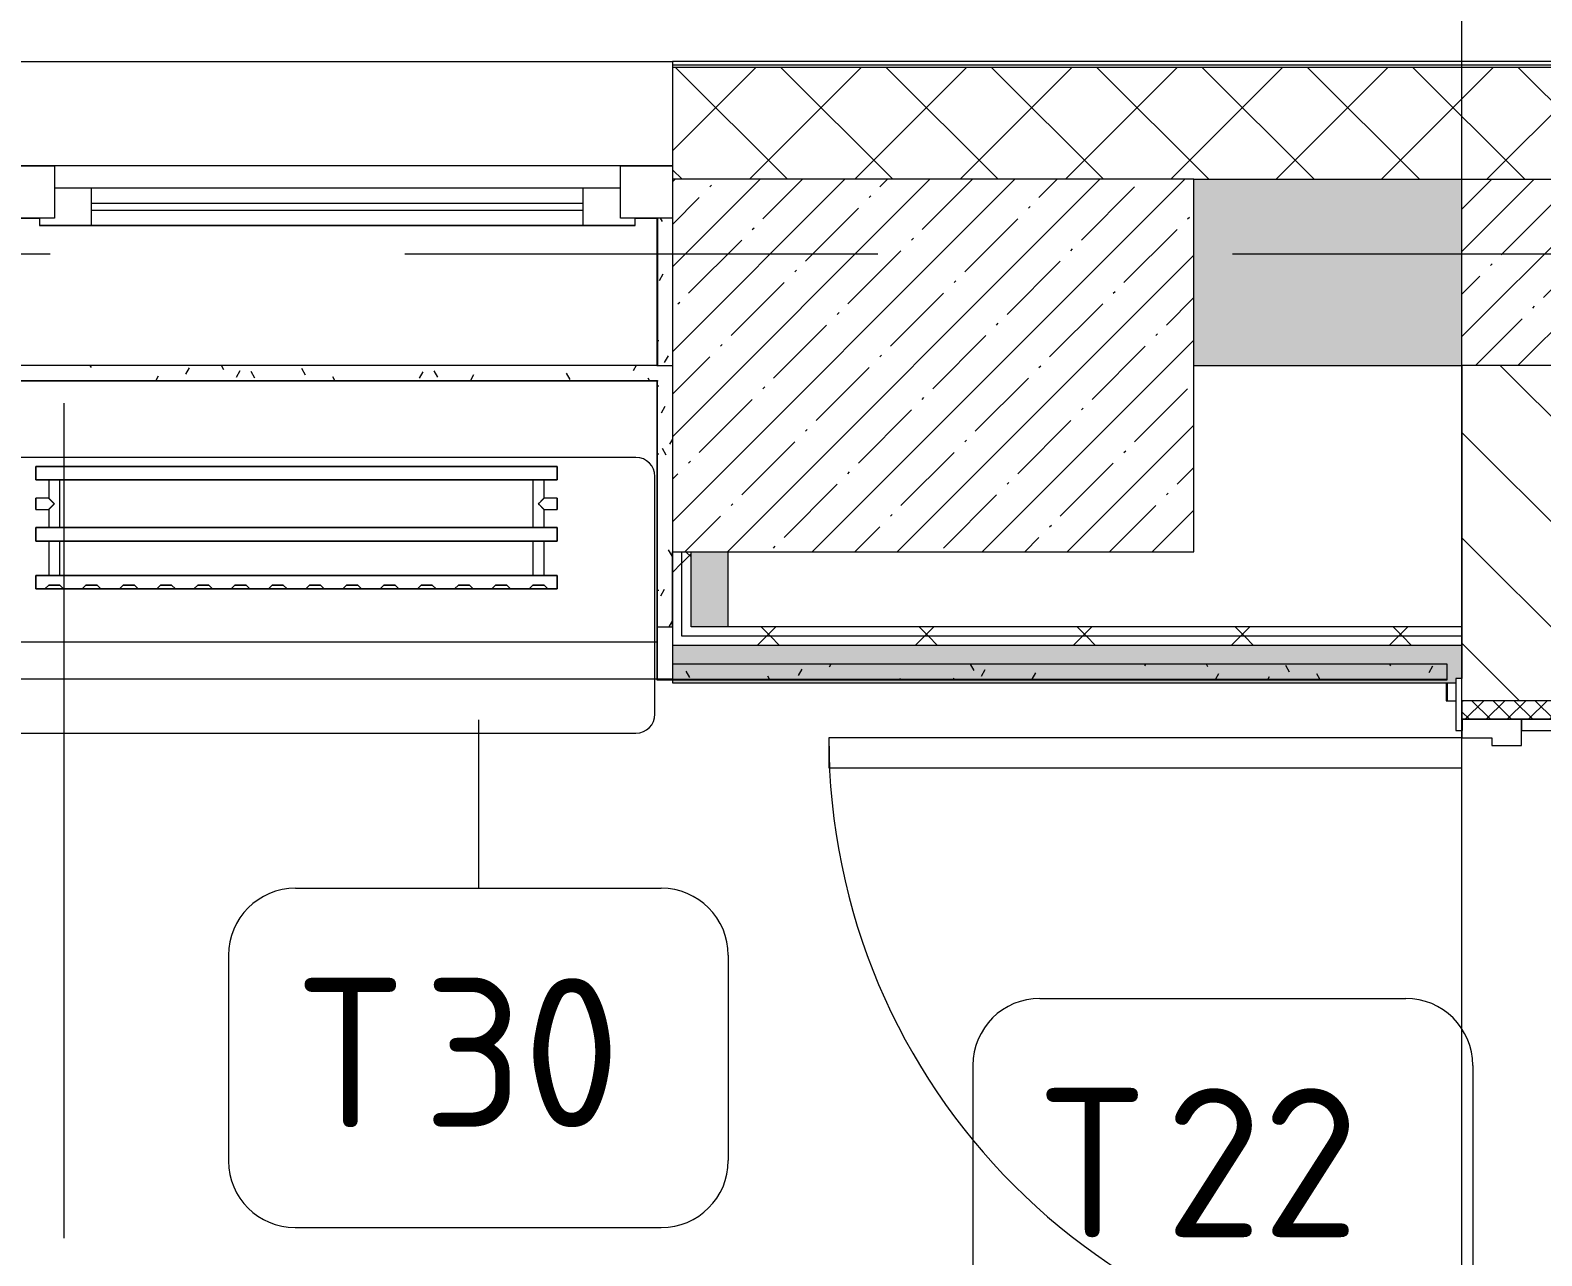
# Model space of a CAD drawing. Header units: millimetres. Extents: x 81566 to 292854, y -8553 to 29000.
# Drawn here: x 119288 to 121317, y 19955 to 21600 of the extents above; entities that cross this region are included whole.
import ezdxf

# ---------------------------------------------------------------- set-up
doc = ezdxf.new("R2010")
doc.units = ezdxf.units.MM
doc.linetypes.add('Осевая', pattern=[3175, 635, -476.25, 1587.5, -476.25])
for name, color, linetype, lineweight in [('A-DETL', 7, 'Continuous', 9), ('A-DOOR', 7, 'Continuous', 9), ('A-DOOR-FRAM-2', 7, 'Continuous', 9), ('A-GLAZ', 7, 'Continuous', 9), ('A-GLAZ-1', 7, 'Continuous', 13), ('A-WALL', 7, 'Continuous', 9), ('I-FURN-IDEN', 7, 'Continuous', 9), ('I-WALL', 7, 'Continuous', 9), ('S-COLS', 7, 'Continuous', 9), ('Оси', 7, 'Continuous', 9), ('Оси-2', 7, 'Осевая', 9)]:
    doc.layers.add(name, color=color, linetype=linetype, lineweight=lineweight)
for name, color, linetype, lineweight, true_color in [('A-DOOR-1', 7, 'Continuous', 9, 0xc0c0c0), ('A-DOOR-FRAM-1', 7, 'Continuous', 9, 0xc0c0c0), ('A-WALL-1', 9, 'Continuous', 9, 0x808080), ('A-WALL-FNSH-1', 9, 'Continuous', 9, 0x808080), ('I-FURN-1', 9, 'Continuous', 9, 0x808080), ('M-EQPM-1', 7, 'Continuous', 9, 0xb2b2b2)]:
    doc.layers.add(name, color=color, linetype=linetype, lineweight=lineweight, true_color=true_color)
doc.styles.add('GOST Common', font='GOST_Common.ttf', dxfattribs={"height": 200})
pattern_1 = [(45, (0, 0), (-57.024626, 57.024626), []), (45, (57.025, 0), (-57.024626, 57.024626), [100.806, -20.161, 3.353, -16.808])]
pattern_2 = [(0, (0, 0), (121.92, 30.48), [10.058, -81.382, 10.058, -81.382, -487.68]), (0, (0, 0), (121.92, 30.48), [-182.88, 10.058, -172.822, 10.058, -81.382, -213.36]), (0, (0, 0), (121.92, 30.48), [-457.2, 10.058, -50.902, 10.058, -142.342]), (120, (45.72, 15.24), (-87.356454, 90.345817), [10.058, -81.382, 10.058, -81.382, -487.68]), (120, (45.72, 15.24), (-87.356454, 90.345817), [-182.88, 10.058, -172.822, 10.058, -81.382, -213.36]), (120, (45.72, 15.24), (-87.356454, 90.345817), [-457.2, 10.058, -50.902, 10.058, -142.342]), (240, (60.96, 76.2), (-34.563546, -120.825817), [10.058, -81.382, 10.058, -81.382, -487.68]), (240, (60.96, 76.2), (-34.563546, -120.825817), [-182.88, 10.058, -172.822, 10.058, -81.382, -213.36]), (240, (60.96, 76.2), (-34.563546, -120.825817), [-457.2, 10.058, -50.902, 10.058, -142.342])]
pattern_3 = [(45, (0, 0), (-106.06602, 106.06602), []), (135, (0, 0), (-106.06602, -106.06602), [])]

# ---------------------------------------------------------------- blocks, each defined once
blk = doc.blocks.new('120_Окно_СКБ_1Ст - 120_Окно_СКБ_1Ст 900х2500_h_ с форточкой-V9-План расстановки мебели и оборудования 2 этажа в осях 23-33')
at = {"layer": 'A-GLAZ'}
for p, q in [((450, -57), (-450, -57)), ((-330, -107), (330, -107)), ((330, -117), (-330, -117)), ((-430, -127), (-400, -127)), ((400, -127), (430, -127))]:
    blk.add_line(p, q, dxfattribs=at)
at = {"layer": 'A-GLAZ-1'}
for p, q in [((-450, -127), (-450, -57)), ((-450, -57), (-380, -57)), ((-380, -57), (-380, -127)), ((380, -127), (380, -57)), ((380, -57), (450, -57)), ((450, -57), (450, -127)), ((380, -87), (-380, -87)), ((-380, -87), (-380, -127)), ((-330, -137), (-330, -87)), ((330, -137), (330, -87)), ((380, -127), (380, -87)), ((-380, -127), (-450, -127)), ((-380, -127), (-400, -127)), ((-400, -127), (-400, -137)), ((-400, -137), (400, -137)), ((400, -137), (-400, -137)), ((450, -127), (380, -127)), ((400, -127), (380, -127)), ((400, -137), (400, -127))]:
    blk.add_line(p, q, dxfattribs=at)
blk = doc.blocks.new('110_Дверь_СКБ_1Ст_Внутренняя1 - Д-8 950x2100h_охрана-31784688-План расстановки мебели и оборудования 2 этажа в осях 23-33')
at = {"layer": 'A-DOOR'}
h = blk.add_hatch(dxfattribs=at)
h.set_pattern_fill('FP_6', color=256, style=0, pattern_type=2)
h.set_pattern_definition([(135, (1826.41, 164.685), (-14.14214, -14.14214), []), (225, (1826.41, 164.685), (14.14214, -14.14214), [])])
h.paths.add_polyline_path([(487.5, 100), (462.5, 100), (462.5, -100), (487.5, -100)])
at = {"layer": 'A-DOOR-FRAM-2'}
h = blk.add_hatch(dxfattribs=at)
h.set_pattern_fill('FP_7', color=256, style=0, pattern_type=2)
h.set_pattern_definition([(45, (-296.384, 164.685), (-14.1421, 14.1421), []), (135, (-296.384, 164.685), (-14.1421, -14.1421), [])])
h.paths.add_polyline_path([(-437.5, 100), (-462.5, 100), (-462.5, -100), (-437.5, -100)])
at = {"layer": 'A-DOOR-1'}
for p, q in [((437.5, 950), (397.5, 950)), ((397.5, 950), (397.5, 100)), ((437.5, 100), (437.5, 950)), ((397.5, 100), (437.5, 100))]:
    blk.add_line(p, q, dxfattribs=at)
blk.add_arc((437.5, 100), 850, 90, 180, dxfattribs=at)
at = {"layer": 'A-DOOR-FRAM-1'}
for p, q in [((-422.5, 108), (-492.5, 108)), ((-492.5, 108), (-492.5, 100)), ((-422.5, 100), (-422.5, 108)), ((517.5, 108), (447.5, 108)), ((447.5, 108), (447.5, 100)), ((517.5, 100), (517.5, 108)), ((-492.5, 100), (-422.5, 100)), ((-437.5, 100), (-462.5, 100)), ((-462.5, 100), (-462.5, -100)), ((-412.5, 100), (-437.5, 100)), ((-437.5, 100), (-437.5, 20)), ((-437.5, -100), (-437.5, 100)), ((-422.5, 100), (-437.5, 100)), ((-437.5, 100), (-437.5, 99)), ((-437.5, 99), (-422.5, 99)), ((-422.5, 99), (-422.5, 100)), ((-412.5, 60), (-412.5, 100)), ((437.5, 100), (437.5, 60)), ((462.5, 100), (437.5, 100)), ((462.5, 100), (447.5, 100)), ((447.5, 100), (447.5, 99)), ((447.5, 100), (517.5, 100)), ((447.5, 99), (462.5, 99)), ((462.5, 20), (462.5, 100)), ((487.5, 100), (462.5, 100)), ((462.5, 100), (462.5, -100)), ((462.5, 99), (462.5, 100)), ((487.5, -100), (487.5, 100)), ((-402.5, 60), (-412.5, 60)), ((-402.5, 20), (-402.5, 60)), ((437.5, 60), (427.5, 60)), ((427.5, 60), (427.5, 20)), ((-437.5, 20), (-402.5, 20)), ((-422.5, 20), (-437.5, 20)), ((-437.5, 20), (-437.5, -100)), ((-422.5, -100), (-422.5, 20)), ((427.5, 20), (462.5, 20)), ((462.5, 20), (447.5, 20)), ((447.5, 20), (447.5, -100)), ((462.5, -100), (462.5, 20)), ((-422.5, -100), (-492.5, -100)), ((-492.5, -100), (-492.5, -108)), ((-462.5, -100), (-437.5, -100)), ((-437.5, -100), (-422.5, -100)), ((-422.5, -108), (-422.5, -100)), ((447.5, -100), (462.5, -100)), ((517.5, -100), (447.5, -100)), ((447.5, -100), (447.5, -108)), ((462.5, -100), (487.5, -100)), ((517.5, -108), (517.5, -100)), ((-492.5, -108), (-422.5, -108)), ((447.5, -108), (517.5, -108))]:
    blk.add_line(p, q, dxfattribs=at)
blk = doc.blocks.new('BSC_Колонна _Прямоугольная - 700х500-23282984-План расстановки мебели и оборудования 2 этажа в осях 23-33')
at = {"layer": 'S-COLS'}
h = blk.add_hatch(dxfattribs=at)
h.set_pattern_fill('FP_30', color=256, style=0, pattern_type=2)
h.set_pattern_definition([(45, (-120500, -21150), (-57.024626, 57.024626), []), (45, (-120442.975, -21150), (-57.024626, 57.024626), [100.806, -20.161, 3.353, -16.808])])
h.paths.add_polyline_path([(-350, -250), (350, -250), (350, 250), (-350, 250)])
for p, q in [((350, 250), (-350, 250)), ((-350, 250), (-350, -250)), ((350, -250), (350, 250)), ((-350, -250), (350, -250))]:
    blk.add_line(p, q, dxfattribs=at)
blk = doc.blocks.new('radiator_prado_classic_z_tip_30_po exemplyaru - Classic Z Тип 30-300-V154-План расстановки мебели и оборудования 2 этажа в осях 23-33')
at = {"layer": 'M-EQPM-1'}
for p, q in [((0, 228), (0, 210)), ((700, 228), (0, 228)), ((0, 210), (0, 228)), ((0, 228), (12.5, 228)), ((12.5, 228), (37.5, 228)), ((37.5, 228), (12.5, 228)), ((12.5, 228), (37.5, 228)), ((12.5, 228), (17.5, 223)), ((12.5, 228), (17.5, 223)), ((32.5, 223), (37.5, 228)), ((37.5, 228), (32.5, 223)), ((37.5, 228), (62.5, 228)), ((62.5, 228), (87.5, 228)), ((87.5, 228), (62.5, 228)), ((62.5, 228), (87.5, 228)), ((62.5, 228), (67.5, 223)), ((62.5, 228), (67.5, 223)), ((82.5, 223), (87.5, 228)), ((87.5, 228), (82.5, 223)), ((87.5, 228), (112.5, 228)), ((112.5, 228), (137.5, 228)), ((137.5, 228), (112.5, 228)), ((112.5, 228), (137.5, 228)), ((112.5, 228), (117.5, 223)), ((112.5, 228), (117.5, 223)), ((132.5, 223), (137.5, 228)), ((137.5, 228), (132.5, 223)), ((137.5, 228), (162.5, 228)), ((162.5, 228), (187, 228)), ((187.5, 228), (162.5, 228)), ((162.5, 228), (187.5, 228)), ((162.5, 228), (167.5, 223)), ((162.5, 228), (167.5, 223)), ((182.5, 223), (187.5, 228)), ((187.5, 228), (182.5, 223)), ((187.5, 228), (212.5, 228)), ((212.5, 228), (237.5, 228)), ((237.5, 228), (212.5, 228)), ((212.5, 228), (237.5, 228)), ((212.5, 228), (217.5, 223)), ((212.5, 228), (217.5, 223)), ((232.5, 223), (237.5, 228)), ((237.5, 228), (232.5, 223)), ((237.5, 228), (262.5, 228)), ((262.5, 228), (287.5, 228)), ((287.5, 228), (262.5, 228)), ((262.5, 228), (287.5, 228)), ((262.5, 228), (267.5, 223)), ((262.5, 228), (267.5, 223)), ((282.5, 223), (287.5, 228)), ((287.5, 228), (282.5, 223)), ((287.5, 228), (312.5, 228)), ((312.5, 228), (337.5, 228)), ((337.5, 228), (312.5, 228)), ((312.5, 228), (337.5, 228)), ((312.5, 228), (317.5, 223)), ((312.5, 228), (317.5, 223)), ((332.5, 223), (337.5, 228)), ((337.5, 228), (332.5, 223)), ((337.5, 228), (362.5, 228)), ((362.5, 228), (387.5, 228)), ((387.5, 228), (362.5, 228)), ((362.5, 228), (387.5, 228)), ((362.5, 228), (367.5, 223)), ((362.5, 228), (367.5, 223)), ((382.5, 223), (387.5, 228)), ((387.5, 228), (382.5, 223)), ((387.5, 228), (412.5, 228)), ((412.5, 228), (437.5, 228)), ((437.5, 228), (412.5, 228)), ((412.5, 228), (437.5, 228)), ((412.5, 228), (417.5, 223)), ((412.5, 228), (417.5, 223)), ((432.5, 223), (437.5, 228)), ((437.5, 228), (432.5, 223)), ((437.5, 228), (462.5, 228)), ((462.5, 228), (487.5, 228)), ((487.5, 228), (462.5, 228)), ((462.5, 228), (487.5, 228)), ((462.5, 228), (467.5, 223)), ((462.5, 228), (467.5, 223)), ((482.5, 223), (487.5, 228)), ((487.5, 228), (482.5, 223)), ((487.5, 228), (512.5, 228)), ((512.5, 228), (537.5, 228)), ((537.5, 228), (512.5, 228)), ((512.5, 228), (537.5, 228)), ((512.5, 228), (517.5, 223)), ((512.5, 228), (517.5, 223)), ((532.5, 223), (537.5, 228)), ((537.5, 228), (532.5, 223)), ((537.5, 228), (562.5, 228)), ((562.5, 228), (587.5, 228)), ((587.5, 228), (562.5, 228)), ((562.5, 228), (587.5, 228)), ((562.5, 228), (567.5, 223)), ((562.5, 228), (567.5, 223)), ((582.5, 223), (587.5, 228)), ((587.5, 228), (582.5, 223)), ((587.5, 228), (612.5, 228)), ((612.5, 228), (637.5, 228)), ((637.5, 228), (612.5, 228)), ((612.5, 228), (637.5, 228)), ((612.5, 228), (617.5, 223)), ((612.5, 228), (617.5, 223)), ((632.5, 223), (637.5, 228)), ((637.5, 228), (632.5, 223)), ((637.5, 228), (662.5, 228)), ((662.5, 228), (687.5, 228)), ((687.5, 228), (662.5, 228)), ((662.5, 228), (687.5, 228)), ((662.5, 228), (667.5, 223)), ((662.5, 228), (667.5, 223)), ((682.5, 223), (687.5, 228)), ((687.5, 228), (682.5, 223)), ((687.5, 228), (700, 228)), ((700, 210), (700, 228)), ((700, 228), (700, 210)), ((0, 210), (700, 210)), ((17.5, 210), (0, 210)), ((32.5, 223), (17.5, 223)), ((17.5, 223), (32.5, 223)), ((17.5, 210), (17.5, 164)), ((17.5, 210), (17.5, 164)), ((23.1, 210), (17.5, 210)), ((17.5, 210), (30.3, 210)), ((21.2, 210), (17.5, 210)), ((17.5, 210), (32.5, 210)), ((25, 210), (18.5, 210)), ((25, 210), (21.2, 210)), ((32.5, 210), (23.1, 210)), ((32.5, 210), (25, 210)), ((31.5, 210), (25.4, 210)), ((30.3, 210), (32.2, 210)), ((32.2, 210), (32.5, 210)), ((32.5, 164), (32.5, 210)), ((32.5, 164), (32.5, 210)), ((667.5, 210), (32.5, 210)), ((82.5, 223), (67.5, 223)), ((67.5, 223), (82.5, 223)), ((132.5, 223), (117.5, 223)), ((117.5, 223), (132.5, 223)), ((182.5, 223), (167.5, 223)), ((167.5, 223), (182.5, 223)), ((232.5, 223), (217.5, 223)), ((217.5, 223), (232.5, 223)), ((282.5, 223), (267.5, 223)), ((267.5, 223), (282.5, 223)), ((332.5, 223), (317.5, 223)), ((317.5, 223), (332.5, 223)), ((382.5, 223), (367.5, 223)), ((367.5, 223), (382.5, 223)), ((432.5, 223), (417.5, 223)), ((417.5, 223), (432.5, 223)), ((482.5, 223), (467.5, 223)), ((467.5, 223), (482.5, 223)), ((532.5, 223), (517.5, 223)), ((517.5, 223), (532.5, 223)), ((582.5, 223), (567.5, 223)), ((567.5, 223), (582.5, 223)), ((632.5, 223), (617.5, 223)), ((617.5, 223), (632.5, 223)), ((682.5, 223), (667.5, 223)), ((667.5, 223), (682.5, 223)), ((667.5, 210), (667.5, 164)), ((667.5, 210), (667.5, 164)), ((682.5, 210), (667.5, 210)), ((667.5, 210), (682.5, 210)), ((667.8, 210), (667.5, 210)), ((667.5, 210), (682.5, 210)), ((682.5, 210), (667.8, 210)), ((671.2, 210), (668.5, 210)), ((681.5, 210), (673.1, 210)), ((682.5, 164), (682.5, 210)), ((682.5, 164), (682.5, 210)), ((700, 210), (682.5, 210)), ((700, 164), (0, 164)), ((0, 164), (0, 146)), ((0, 146), (0, 164)), ((0, 164), (17.5, 164)), ((32.2, 164), (17.5, 164)), ((17.5, 164), (21.2, 164)), ((18.5, 164), (17.5, 164)), ((17.5, 164), (32.5, 164)), ((19.7, 164), (18.5, 164)), ((18.5, 164), (25, 164)), ((21.2, 164), (19.7, 164)), ((21.2, 164), (26.9, 164)), ((23.1, 164), (21.2, 164)), ((25, 164), (23.1, 164)), ((28.7, 164), (25, 164)), ((25.4, 164), (31.5, 164)), ((26.9, 164), (30.3, 164)), ((30.3, 164), (28.7, 164)), ((30.3, 164), (31.5, 164)), ((31.5, 164), (30.3, 164)), ((31.5, 164), (32.5, 164)), ((32.5, 164), (31.5, 164)), ((32.5, 164), (32.2, 164)), ((32.5, 164), (667.5, 164)), ((667.8, 164), (667.5, 164)), ((667.5, 164), (682.5, 164)), ((671.2, 164), (667.5, 164)), ((667.5, 164), (673.1, 164)), ((682.2, 164), (667.8, 164)), ((668.5, 164), (671.2, 164)), ((676.9, 164), (671.2, 164)), ((673.1, 164), (682.5, 164)), ((673.1, 164), (681.5, 164)), ((682.5, 164), (676.9, 164)), ((682.5, 164), (682.2, 164)), ((682.5, 164), (700, 164)), ((700, 146), (700, 164)), ((700, 164), (700, 146)), ((0, 146), (700, 146)), ((17.5, 146), (0, 146)), ((17.5, 146), (17.5, 121.5)), ((17.5, 146), (17.5, 121.5)), ((17.5, 146), (32.5, 146)), ((23.1, 146), (17.5, 146)), ((17.5, 146), (25, 146)), ((32.5, 146), (17.5, 146)), ((25, 146), (18.5, 146)), ((26.9, 146), (23.1, 146)), ((25, 146), (30.3, 146)), ((31.5, 146), (25.4, 146)), ((28.7, 146), (26.9, 146)), ((30.3, 146), (28.7, 146)), ((31.5, 146), (30.3, 146)), ((30.3, 146), (31.5, 146)), ((32.5, 146), (31.5, 146)), ((31.5, 146), (32.2, 146)), ((32.2, 146), (32.5, 146)), ((32.5, 82), (32.5, 146)), ((32.5, 82), (32.5, 146)), ((667.5, 146), (32.5, 146)), ((667.5, 146), (667.5, 82)), ((667.5, 146), (667.5, 82)), ((667.5, 146), (675, 146)), ((682.5, 146), (667.5, 146)), ((667.5, 146), (682.2, 146)), ((667.8, 146), (667.5, 146)), ((668.5, 146), (667.8, 146)), ((682.5, 146), (668.5, 146)), ((671.2, 146), (668.5, 146)), ((681.5, 146), (673.1, 146)), ((675, 146), (680.3, 146)), ((680.3, 146), (682.5, 146)), ((682.2, 146), (682.5, 146)), ((682.5, 121.5), (682.5, 146)), ((682.5, 121.5), (682.5, 146)), ((700, 146), (682.5, 146)), ((17.5, 121.5), (0, 121.5)), ((17.5, 121.5), (0, 121.5)), ((0, 121.5), (0, 121.2)), ((0, 106.5), (0, 121.5)), ((0, 121.2), (0, 106.8)), ((0, 121.2), (0, 120.5)), ((0, 120.5), (0, 121.2)), ((0, 121.2), (0, 121.2)), ((0, 120.5), (0, 119.3)), ((0, 119.3), (0, 120.5)), ((0, 119.3), (0, 117.8)), ((0, 117.8), (0, 119.3)), ((0, 117.8), (0, 115.9)), ((0, 115.9), (0, 117.8)), ((0, 115.9), (0, 114)), ((0, 114), (0, 115.9)), ((0, 114), (0, 112.1)), ((0, 112.1), (0, 114)), ((0, 112.1), (0, 110.2)), ((0, 110.2), (0, 112.1)), ((0, 110.2), (0, 108.7)), ((0, 108.7), (0, 110.2)), ((0, 108.7), (0, 107.5)), ((0, 106.8), (0, 108.7)), ((0, 107.5), (0, 106.8)), ((0, 106.8), (0, 106.5)), ((0, 106.8), (0, 106.8)), ((0, 106.5), (17.5, 106.5)), ((0, 106.5), (17.5, 106.5)), ((17.5, 106.5), (17.5, 82)), ((17.5, 106.5), (17.5, 82)), ((700, 121.5), (682.5, 121.5)), ((700, 121.5), (682.5, 121.5)), ((682.5, 82), (682.5, 106.5)), ((682.5, 106.5), (700, 106.5)), ((682.5, 82), (682.5, 106.5)), ((682.5, 106.5), (700, 106.5)), ((700, 121.5), (700, 106.5)), ((700, 121.2), (700, 121.5)), ((700, 121.5), (700, 121.2)), ((700, 121.2), (700, 121.5)), ((700, 106.8), (700, 121.2)), ((700, 121.2), (700, 106.8)), ((700, 110.2), (700, 121.2)), ((700, 108.7), (700, 110.2)), ((700, 106.8), (700, 108.7)), ((700, 106.5), (700, 106.8)), ((700, 106.8), (700, 106.5)), ((700, 106.5), (700, 106.8)), ((700, 82), (0, 82)), ((0, 82), (0, 64)), ((0, 64), (0, 82)), ((0, 82), (17.5, 82)), ((32.2, 82), (17.5, 82)), ((17.5, 82), (18.5, 82)), ((19.7, 82), (17.5, 82)), ((17.5, 82), (32.5, 82)), ((18.5, 82), (23.1, 82)), ((18.5, 82), (25, 82)), ((23.1, 82), (19.7, 82)), ((23.1, 82), (25, 82)), ((26.9, 82), (23.1, 82)), ((25, 82), (30.3, 82)), ((25.4, 82), (31.5, 82)), ((28.7, 82), (26.9, 82)), ((30.3, 82), (28.7, 82)), ((30.3, 82), (32.5, 82)), ((31.5, 82), (30.3, 82)), ((32.5, 82), (31.5, 82)), ((32.5, 82), (32.2, 82)), ((32.5, 82), (667.5, 82)), ((668.5, 82), (667.5, 82)), ((667.5, 82), (682.5, 82)), ((671.2, 82), (667.5, 82)), ((667.5, 82), (667.8, 82)), ((667.8, 82), (673.1, 82)), ((675, 82), (668.5, 82)), ((668.5, 82), (671.2, 82)), ((682.5, 82), (671.2, 82)), ((673.1, 82), (678.7, 82)), ((673.1, 82), (681.5, 82)), ((676.9, 82), (675, 82)), ((680.3, 82), (676.9, 82)), ((678.7, 82), (682.5, 82)), ((682.2, 82), (680.3, 82)), ((682.5, 82), (682.2, 82)), ((682.5, 82), (700, 82)), ((700, 64), (700, 82)), ((700, 82), (700, 64)), ((700, 64), (0, 64)), ((0, 64), (700, 64))]:
    blk.add_line(p, q, dxfattribs=at)
for points, knots in [([(17.8, 121.2), (17.7, 121.3), (17.7, 121.3), (17.5, 121.5), (17.5, 121.5), (17.5, 121.5)], [0.8571429, 0.8571429, 0.8571429, 0.8571429, 0.8928571, 0.9285714, 1, 1, 1, 1]), ([(17.5, 121.5), (17.5, 121.5), (17.5, 121.5), (17.7, 121.3), (17.7, 121.3), (17.8, 121.2)], [0, 0, 0, 0, 0.0714286, 0.1071429, 0.1428571, 0.1428571, 0.1428571, 0.1428571]), ([(17.5, 121.5), (17.5, 121.5), (17.5, 121.5), (17.7, 121.3), (17.7, 121.3), (17.8, 121.2)], [0, 0, 0, 0, 0.0714286, 0.1071429, 0.1428571, 0.1428571, 0.1428571, 0.1428571]), ([(25, 114), (24.5, 114.5), (23.6, 115.4), (22.4, 116.6), (21.6, 117.4), (21.1, 117.9), (20.8, 118.2), (20.5, 118.5), (20.2, 118.8), (19.8, 119.1), (19.6, 119.4), (19.3, 119.7), (19, 120), (18.7, 120.3), (18.5, 120.5), (18.3, 120.7), (18.1, 120.9), (17.9, 121.1), (17.8, 121.2), (17.7, 121.3), (17.5, 121.5), (17.5, 121.5), (17.5, 121.5)], [0, 0, 0, 0, 0.142857, 0.285714, 0.357143, 0.392857, 0.428571, 0.464286, 0.5, 0.535714, 0.571429, 0.607143, 0.642857, 0.678571, 0.714286, 0.75, 0.785714, 0.821429, 0.857143, 0.892857, 0.928571, 1, 1, 1, 1]), ([(17.5, 106.5), (17.5, 106.5), (17.5, 106.5), (17.7, 106.7), (17.8, 106.8), (17.9, 106.9), (18.1, 107.1), (18.3, 107.3), (18.5, 107.5), (18.7, 107.7), (19, 108), (19.3, 108.3), (19.6, 108.6), (19.8, 108.9), (20.3, 109.3), (20.7, 109.7), (21.1, 110.1), (21.6, 110.6), (22.4, 111.4), (23.6, 112.6), (24.5, 113.5), (25, 114)], [0, 0, 0, 0, 0.071429, 0.107143, 0.142857, 0.178571, 0.214286, 0.25, 0.285714, 0.321429, 0.357143, 0.392857, 0.428571, 0.464286, 0.5, 0.571429, 0.607143, 0.642857, 0.714286, 0.857143, 1, 1, 1, 1]), ([(17.5, 106.5), (17.5, 106.5), (17.5, 106.5), (17.7, 106.7), (17.7, 106.7), (17.8, 106.8)], [0, 0, 0, 0, 0.0714286, 0.1071429, 0.1428571, 0.1428571, 0.1428571, 0.1428571]), ([(17.8, 106.8), (17.7, 106.7), (17.7, 106.7), (17.5, 106.5), (17.5, 106.5), (17.5, 106.5)], [0.8571429, 0.8571429, 0.8571429, 0.8571429, 0.8928571, 0.9285714, 1, 1, 1, 1]), ([(17.8, 106.8), (17.7, 106.7), (17.7, 106.7), (17.5, 106.5), (17.5, 106.5), (17.5, 106.5)], [0.8571429, 0.8571429, 0.8571429, 0.8571429, 0.8928571, 0.9285714, 1, 1, 1, 1]), ([(17.8, 121.2), (17.8, 121.2), (17.9, 121.1), (18.1, 120.9), (18.3, 120.7), (18.5, 120.5), (18.7, 120.3), (19, 120), (19.3, 119.7), (19.6, 119.4), (19.8, 119.1), (20.3, 118.7), (20.7, 118.3), (21.1, 117.9), (21.6, 117.4), (22.4, 116.6), (23.1, 115.9), (23.6, 115.4)], [0.1428571, 0.1428571, 0.1428571, 0.1428571, 0.1785714, 0.2142857, 0.25, 0.2857143, 0.3214286, 0.3571429, 0.3928571, 0.4285714, 0.4642857, 0.5, 0.5714286, 0.6071429, 0.6428571, 0.7142857, 0.8571429, 0.8571429, 0.8571429, 0.8571429]), ([(19.6, 119.4), (19.7, 119.3), (19.9, 119.2), (20.3, 118.7), (20.6, 118.4), (20.8, 118.2)], [0.4285714, 0.4285714, 0.4285714, 0.4285714, 0.4642857, 0.5, 0.5714286, 0.5714286, 0.5714286, 0.5714286]), ([(19.6, 108.6), (19.7, 108.7), (19.9, 108.8), (20.3, 109.3), (20.6, 109.6), (20.8, 109.8)], [0.4285714, 0.4285714, 0.4285714, 0.4285714, 0.4642857, 0.5, 0.5714286, 0.5714286, 0.5714286, 0.5714286]), ([(22.1, 116.9), (21.9, 117.1), (21.6, 117.4), (21.1, 117.9), (20.9, 118.1), (20.8, 118.2)], [0.2857143, 0.2857143, 0.2857143, 0.2857143, 0.3571429, 0.3928571, 0.4285714, 0.4285714, 0.4285714, 0.4285714]), ([(20.8, 118.2), (20.9, 118.1), (21.1, 117.9), (21.6, 117.4), (21.9, 117.1), (22.1, 116.9)], [0.5714286, 0.5714286, 0.5714286, 0.5714286, 0.6071429, 0.6428571, 0.7142857, 0.7142857, 0.7142857, 0.7142857]), ([(20.8, 109.8), (20.9, 109.9), (21.1, 110.1), (21.6, 110.6), (21.9, 110.9), (22.1, 111.1)], [0.5714286, 0.5714286, 0.5714286, 0.5714286, 0.6071429, 0.6428571, 0.7142857, 0.7142857, 0.7142857, 0.7142857]), ([(22.1, 111.1), (21.9, 110.9), (21.6, 110.6), (21.1, 110.1), (20.9, 109.9), (20.8, 109.8)], [0.2857143, 0.2857143, 0.2857143, 0.2857143, 0.3571429, 0.3928571, 0.4285714, 0.4285714, 0.4285714, 0.4285714]), ([(22.1, 111.1), (21.9, 110.9), (21.6, 110.6), (21.1, 110.1), (20.9, 109.9), (20.8, 109.8)], [0.2857143, 0.2857143, 0.2857143, 0.2857143, 0.3571429, 0.3928571, 0.4285714, 0.4285714, 0.4285714, 0.4285714]), ([(675, 114), (675.5, 114.5), (676.4, 115.4), (677.6, 116.6), (678.4, 117.4), (678.9, 117.9), (679.2, 118.2), (679.5, 118.5), (679.8, 118.8), (680.1, 119.2), (680.4, 119.4), (680.7, 119.7), (681, 120), (681.3, 120.3), (681.5, 120.5), (681.7, 120.7), (681.9, 120.9), (682.1, 121.1), (682.2, 121.2), (682.3, 121.3), (682.5, 121.5), (682.5, 121.5), (682.5, 121.5)], [0, 0, 0, 0, 0.142857, 0.285714, 0.357143, 0.392857, 0.428571, 0.464286, 0.5, 0.535714, 0.571429, 0.607143, 0.642857, 0.678571, 0.714286, 0.75, 0.785714, 0.821429, 0.857143, 0.892857, 0.928571, 1, 1, 1, 1]), ([(682.5, 106.5), (682.5, 106.5), (682.5, 106.5), (682.3, 106.7), (682.2, 106.8), (682.1, 106.9), (681.9, 107.1), (681.7, 107.3), (681.5, 107.5), (681.3, 107.7), (681, 108), (680.7, 108.3), (680.4, 108.6), (680.1, 108.8), (679.7, 109.3), (679.3, 109.7), (678.9, 110.1), (678.4, 110.6), (677.6, 111.4), (676.4, 112.6), (675.5, 113.5), (675, 114)], [0, 0, 0, 0, 0.071429, 0.107143, 0.142857, 0.178571, 0.214286, 0.25, 0.285714, 0.321429, 0.357143, 0.392857, 0.428571, 0.464286, 0.5, 0.571429, 0.607143, 0.642857, 0.714286, 0.857143, 1, 1, 1, 1]), ([(682.2, 121.2), (682.2, 121.2), (682.1, 121.1), (681.9, 120.9), (681.7, 120.7), (681.5, 120.5), (681.3, 120.3), (681, 120), (680.7, 119.7), (680.4, 119.4), (680.1, 119.2), (679.7, 118.7), (679.3, 118.3), (678.9, 117.9), (678.4, 117.4), (677.6, 116.6), (676.9, 115.9), (676.4, 115.4)], [0.1428571, 0.1428571, 0.1428571, 0.1428571, 0.1785714, 0.2142857, 0.25, 0.2857143, 0.3214286, 0.3571429, 0.3928571, 0.4285714, 0.4642857, 0.5, 0.5714286, 0.6071429, 0.6428571, 0.7142857, 0.8571429, 0.8571429, 0.8571429, 0.8571429]), ([(681.5, 120.5), (681.4, 120.4), (681.3, 120.3), (681, 120), (680.7, 119.7), (680.4, 119.4), (680.1, 119.2), (679.7, 118.7), (679.3, 118.3), (678.9, 117.9), (678.4, 117.4), (677.6, 116.6), (676.9, 115.9), (676.4, 115.4)], [0.2857143, 0.2857143, 0.2857143, 0.2857143, 0.3214286, 0.3571429, 0.3928571, 0.4285714, 0.4642857, 0.5, 0.5714286, 0.6071429, 0.6428571, 0.7142857, 0.8571429, 0.8571429, 0.8571429, 0.8571429]), ([(676.4, 115.4), (676.9, 115.9), (677.6, 116.6), (678.4, 117.4), (678.9, 117.9), (679.2, 118.2), (679.5, 118.5), (679.8, 118.8), (680.1, 119.2), (680.4, 119.4), (680.7, 119.7), (681, 120), (681.3, 120.3), (681.4, 120.4), (681.5, 120.5)], [0.1428571, 0.1428571, 0.1428571, 0.1428571, 0.2857143, 0.3571429, 0.3928571, 0.4285714, 0.4642857, 0.5, 0.5357143, 0.5714286, 0.6071429, 0.6428571, 0.6785714, 0.7142857, 0.7142857, 0.7142857, 0.7142857]), ([(677.9, 111.1), (678.1, 110.9), (678.4, 110.6), (678.9, 110.1), (679.2, 109.8), (679.5, 109.5), (679.8, 109.2), (680.1, 108.8), (680.3, 108.7), (680.4, 108.6)], [0.2857143, 0.2857143, 0.2857143, 0.2857143, 0.3571429, 0.3928571, 0.4285714, 0.4642857, 0.5, 0.5357143, 0.5714286, 0.5714286, 0.5714286, 0.5714286]), ([(677.9, 111.1), (678.1, 110.9), (678.4, 110.6), (678.9, 110.1), (679.2, 109.8), (679.5, 109.5), (679.8, 109.2), (680.1, 108.8), (680.4, 108.6), (680.7, 108.3), (681, 108), (681.3, 107.7), (681.5, 107.5), (681.7, 107.3), (681.9, 107.1), (682.1, 106.9), (682.2, 106.8), (682.2, 106.8)], [0.2857143, 0.2857143, 0.2857143, 0.2857143, 0.3571429, 0.3928571, 0.4285714, 0.4642857, 0.5, 0.5357143, 0.5714286, 0.6071429, 0.6428571, 0.6785714, 0.7142857, 0.75, 0.7857143, 0.8214286, 0.8571429, 0.8571429, 0.8571429, 0.8571429]), ([(682.2, 106.8), (682.2, 106.8), (682.1, 106.9), (681.9, 107.1), (681.7, 107.3), (681.5, 107.5), (681.3, 107.7), (681, 108), (680.7, 108.3), (680.4, 108.6), (680.1, 108.8), (679.7, 109.3), (679.3, 109.7), (678.9, 110.1), (678.4, 110.6), (678.1, 110.9), (677.9, 111.1)], [0.1428571, 0.1428571, 0.1428571, 0.1428571, 0.1785714, 0.2142857, 0.25, 0.2857143, 0.3214286, 0.3571429, 0.3928571, 0.4285714, 0.4642857, 0.5, 0.5714286, 0.6071429, 0.6428571, 0.7142857, 0.7142857, 0.7142857, 0.7142857]), ([(682.5, 121.5), (682.5, 121.5), (682.5, 121.5), (682.3, 121.3), (682.3, 121.3), (682.2, 121.2)], [0, 0, 0, 0, 0.0714286, 0.1071429, 0.1428571, 0.1428571, 0.1428571, 0.1428571]), ([(682.5, 121.5), (682.5, 121.5), (682.5, 121.5), (682.3, 121.3), (682.3, 121.3), (682.2, 121.2)], [0, 0, 0, 0, 0.0714286, 0.1071429, 0.1428571, 0.1428571, 0.1428571, 0.1428571]), ([(682.2, 121.2), (682.3, 121.3), (682.3, 121.3), (682.5, 121.5), (682.5, 121.5), (682.5, 121.5)], [0.8571429, 0.8571429, 0.8571429, 0.8571429, 0.8928571, 0.9285714, 1, 1, 1, 1]), ([(682.2, 106.8), (682.3, 106.7), (682.3, 106.7), (682.5, 106.5), (682.5, 106.5), (682.5, 106.5)], [0.8571429, 0.8571429, 0.8571429, 0.8571429, 0.8928571, 0.9285714, 1, 1, 1, 1]), ([(682.2, 106.8), (682.3, 106.7), (682.3, 106.7), (682.5, 106.5), (682.5, 106.5), (682.5, 106.5)], [0.8571429, 0.8571429, 0.8571429, 0.8571429, 0.8928571, 0.9285714, 1, 1, 1, 1]), ([(682.5, 106.5), (682.5, 106.5), (682.5, 106.5), (682.3, 106.7), (682.3, 106.7), (682.2, 106.8)], [0, 0, 0, 0, 0.0714286, 0.1071429, 0.1428571, 0.1428571, 0.1428571, 0.1428571])]:
    blk.add_open_spline(points, degree=3, knots=knots, dxfattribs=at)
for points in [[(18.5, 120.5), (18.4, 120.6), (18.3, 120.7), (18.1, 120.9), (17.9, 121.1), (17.8, 121.2), (17.8, 121.2)], [(17.8, 121.2), (17.8, 121.2), (17.9, 121.1), (18.1, 120.9), (18.3, 120.7), (18.5, 120.5), (18.7, 120.3), (19, 120), (19.3, 119.7), (19.5, 119.5), (19.6, 119.4)], [(20.8, 109.8), (20.7, 109.7), (20.5, 109.5), (20.2, 109.2), (19.9, 108.8), (19.6, 108.6), (19.3, 108.3), (19, 108), (18.7, 107.7), (18.5, 107.5), (18.3, 107.3), (18.1, 107.1), (17.9, 106.9), (17.8, 106.8), (17.8, 106.8)], [(20.8, 109.8), (20.7, 109.7), (20.5, 109.5), (20.2, 109.2), (19.8, 108.9), (19.6, 108.6), (19.3, 108.3), (19, 108), (18.7, 107.7), (18.5, 107.5), (18.3, 107.3), (18.1, 107.1), (17.9, 106.9), (17.8, 106.8), (17.8, 106.8)], [(17.8, 106.8), (17.8, 106.8), (17.9, 106.9), (18.1, 107.1), (18.3, 107.3), (18.5, 107.5), (18.7, 107.7), (19, 108), (19.3, 108.3), (19.5, 108.5), (19.6, 108.6)], [(20.8, 118.2), (20.7, 118.3), (20.5, 118.5), (20.2, 118.8), (19.9, 119.2), (19.6, 119.4), (19.3, 119.7), (19, 120), (18.7, 120.3), (18.6, 120.4), (18.5, 120.5)], [(23.6, 115.4), (23.1, 115.9), (22.6, 116.4), (22.1, 116.9)], [(22.1, 116.9), (22.6, 116.4), (23.1, 115.9), (23.6, 115.4)], [(25, 114), (24.5, 113.5), (23.6, 112.6), (22.6, 111.6), (22.1, 111.1)], [(22.1, 111.1), (22.6, 111.6), (23.1, 112.1), (23.6, 112.6)], [(23.6, 112.6), (23.1, 112.1), (22.6, 111.6), (22.1, 111.1)], [(25, 114), (24.5, 114.5), (24, 115), (23.6, 115.4)], [(23.6, 115.4), (24, 115), (24.5, 114.5), (25, 114)], [(23.6, 115.4), (24, 115), (24.5, 114.5), (25, 114)], [(23.6, 112.6), (24, 113), (24.5, 113.5), (25, 114)], [(25, 114), (24.5, 113.5), (24, 113), (23.6, 112.6)], [(676.4, 115.4), (676, 115), (675.5, 114.5), (675, 114)], [(676.4, 115.4), (676, 115), (675.5, 114.5), (675, 114)], [(675, 114), (675.5, 114.5), (676, 115), (676.4, 115.4)], [(675, 114), (675.5, 113.5), (676.4, 112.6), (677.4, 111.6), (677.9, 111.1)], [(675, 114), (675.5, 113.5), (676.4, 112.6), (677.4, 111.6), (677.9, 111.1)], [(677.9, 111.1), (677.4, 111.6), (676.4, 112.6), (675.5, 113.5), (675, 114)], [(680.4, 108.6), (680.5, 108.5), (680.7, 108.3), (681, 108), (681.3, 107.7), (681.5, 107.5), (681.7, 107.3), (681.9, 107.1), (682.1, 106.9), (682.2, 106.8), (682.2, 106.8)], [(682.2, 121.2), (682.2, 121.2), (682.1, 121.1), (681.9, 120.9), (681.7, 120.7), (681.6, 120.6), (681.5, 120.5)], [(681.5, 120.5), (681.6, 120.6), (681.7, 120.7), (681.9, 120.9), (682.1, 121.1), (682.2, 121.2), (682.2, 121.2)]]:
    blk.add_open_spline(points, degree=3, dxfattribs=at)
blk = doc.blocks.new('Мат 880х300х500_h_ около окна - 1372 x 1905mm - Double-31230264-План расстановки мебели и оборудования 2 этажа в осях 23-33')
at = {"layer": 'I-FURN-1'}
for p, q in [((525.7, 851.3), (-303.5, 851.3)), ((-328.9, 825.9), (-328.9, 506.7)), ((551.1, 506.7), (551.1, 825.9)), ((-303.5, 481.3), (525.7, 481.3))]:
    blk.add_line(p, q, dxfattribs=at)
for centre, start, end in [((-303.5, 825.9), 90, 180), ((525.7, 825.9), 0, 90), ((-303.5, 506.7), 180, 270), ((525.7, 506.7), 270, 360)]:
    blk.add_arc(centre, 25.4, start, end, dxfattribs=at)
blk = doc.blocks.new('Марка_Мебель - В прямоуг_Balcon_Марка-25523697-План расстановки мебели и оборудования 2 этажа в осях 23-33')
at = {"layer": 'I-FURN-IDEN'}
for p, q in [((-2.455, 2.278), (2.455, 2.278)), ((-3.355, 1.378), (-3.355, -1.384)), ((3.355, 1.378), (3.355, -1.378)), ((-2.461, -2.278), (2.455, -2.278))]:
    blk.add_line(p, q, dxfattribs=at)
for centre, radius, start, end in [((-2.455, 1.378), 0.9, 90, 180), ((2.455, 1.378), 0.9, 0, 90), ((-2.461, -1.384), 0.893, 180, 270), ((2.455, -1.378), 0.9, 270, 0)]:
    blk.add_arc(centre, radius, start, end, dxfattribs=at)

msp = doc.modelspace()

# ---------------------------------------------------------------- hatches: boundary and pattern name
at = {"layer": 'A-WALL'}
h = msp.add_hatch(dxfattribs=at)
h.set_pattern_fill('FP_1', color=256, style=0, pattern_type=2)
h.set_pattern_definition([(45, (0, 0), (-70.71068, 70.71068), []), (135, (0, 0), (-70.71068, -70.71068), [])])
h.paths.add_polyline_path([(125080, 21400), (125230, 21400), (125230, 21550), (120150.2, 21550), (120150.2, 21400), (124657.8, 21400)])
h.paths.add_polyline_path([(119250.2, 21400), (119250.2, 21550), (117900.4, 21550), (117900.4, 21400), (118838.1, 21400)])
h.paths.add_polyline_path([(117000.4, 21400), (117000.4, 21550), (115600.4, 21550), (115600.4, 21400), (116898.2, 21400)])
h.paths.add_polyline_path([(113300.4, 21400), (113300.4, 21550), (112150, 21550), (112150, 21400), (113018.5, 21400)])
h.paths.add_polyline_path([(111050, 21400), (111250, 21400), (111250, 21550), (109950.4, 21550), (109950.4, 21400), (110432, 21400)])
h.paths.add_polyline_path([(109050.4, 21400), (109050.4, 21550), (107750.4, 21550), (107750.4, 21400), (108492.1, 21400)])
h.paths.add_polyline_path([(106552.2, 21400), (106850.4, 21400), (106850.4, 21550), (105550.2, 21550), (105550.2, 21400), (106050, 21400)])
h.paths.add_polyline_path([(103250.2, 21400), (103250.2, 21550), (102050, 21550), (102050, 21400), (102672.5, 21400)])
h.paths.add_polyline_path([(100800, 21400), (101150, 21400), (101150, 21550), (96610, 21550), (96610, 21400), (100732.6, 21400)])
h.paths.add_polyline_path([(93060, 21400), (93310, 21400), (93310, 21550), (93060, 21550)])
at = {"layer": 'I-WALL'}
h = msp.add_hatch(dxfattribs=at)
h.set_pattern_fill('FP_2', color=256, style=0, pattern_type=2)
h.set_pattern_definition(pattern_1)
h.paths.add_polyline_path([(121210, 21150), (121210, 21400), (120850, 21400), (120850, 21150)])
h.paths.add_polyline_path([(119250.2, 21150), (119250.2, 21400), (117900.4, 21400), (117900.4, 21150), (119161.4, 21150)])
h.paths.add_polyline_path([(117000.4, 21150), (117000.4, 21400), (116100.4, 21400), (116100.4, 21150), (116898.2, 21150)])
h.paths.add_polyline_path([(113300.4, 21150), (113300.4, 21400), (112150, 21400), (112150, 21150), (113018.5, 21150)])
h.paths.add_polyline_path([(111050, 21150), (111250, 21150), (111250, 21400), (111050, 21400), (111050, 21275)])
h.paths.add_polyline_path([(100560, 21150), (100580, 21150), (100580, 21400), (100560, 21400)])
h.paths.add_polyline_path([(109950.4, 21150), (110350, 21150), (110350, 21400), (109950.4, 21400), (109950.4, 21262.9)])
h.paths.add_polyline_path([(109050.4, 21150), (109050.4, 21400), (107750.4, 21400), (107750.4, 21150), (108815.4, 21150)])
h.paths.add_polyline_path([(106552.2, 21150), (106850.4, 21150), (106850.4, 21400), (106050, 21400), (106050, 21150)])
h.paths.add_polyline_path([(102995.8, 21150), (103250.2, 21150), (103250.2, 21400), (102050, 21400), (102050, 21150), (102672.5, 21150)])
h.paths.add_polyline_path([(101075, 21150), (101150, 21150), (101150, 21400), (100800, 21400), (100800, 21150), (101055.9, 21150)])
h = msp.add_hatch(dxfattribs=at)
h.set_pattern_fill('FP_2', color=256, style=0, pattern_type=2)
h.set_pattern_definition(pattern_1)
h.paths.add_polyline_path([(124810, 21150), (124830, 21150), (124830, 21400), (121210, 21400), (121210, 21150), (124657.8, 21150)])
h = msp.add_hatch(dxfattribs=at)
h.set_pattern_fill('FP_41', color=256, style=0, pattern_type=2)
h.set_pattern_definition(pattern_2)
h.paths.add_polyline_path([(120131.4, 21150), (120150, 21150), (120150, 21348), (120130.2, 21348), (120130.2, 21150)])
h = msp.add_hatch(dxfattribs=at)
h.set_pattern_fill('FP_41', color=256, style=0, pattern_type=2)
h.set_pattern_definition(pattern_2)
h.paths.add_polyline_path([(120130.2, 21130), (120130.2, 21150), (118515.5, 21150), (118515.5, 21130), (119808.1, 21130)])
h = msp.add_hatch(dxfattribs=at)
h.set_pattern_fill('FP_41', color=256, style=0, pattern_type=2)
h.set_pattern_definition(pattern_2)
h.paths.add_polyline_path([(120131.4, 20799), (120150.2, 20799), (120150, 21150), (120130.2, 21150), (120130.2, 20799)])
h = msp.add_hatch(dxfattribs=at)
h.set_pattern_fill('FP_4', color=256, style=0, pattern_type=2)
h.set_pattern_definition([(135, (0, 0), (-70.71068, -70.71068), [])])
h.paths.add_polyline_path([(121410, 19100), (121410, 19750), (121210, 19750), (121210, 19100)])
h.paths.add_polyline_path([(121410, 20700), (121410, 21150), (121210, 21150), (121210, 20700)])
h = msp.add_hatch(dxfattribs=at)
h.set_pattern_fill('FP_42', color=256, style=0, pattern_type=2)
h.set_pattern_definition(pattern_3)
h.paths.add_polyline_path([(120162.5, 20786.5), (120162.4, 20900), (120150, 20900), (120150, 20786.5)])
h = msp.add_hatch(dxfattribs=at)
h.set_pattern_fill('FP_42', color=256, style=0, pattern_type=2)
h.set_pattern_definition(pattern_3)
h.paths.add_polyline_path([(120175, 20799), (120175, 20900), (120162.5, 20900), (120162.5, 20799)])
for points in [[(120225, 20799), (120225, 20900), (120175, 20900), (120175, 20799)], [(121190, 20724), (121202, 20724), (121202, 20730), (121210, 20730), (121210, 20774), (120150, 20774), (120150, 20724), (121189, 20724)]]:
    msp.add_hatch(color=256, dxfattribs=at).paths.add_polyline_path(points)
h = msp.add_hatch(dxfattribs=at)
h.set_pattern_fill('FP_42', color=256, style=0, pattern_type=2)
h.set_pattern_definition(pattern_3)
h.paths.add_polyline_path([(121210, 20774), (121210, 20786.5), (120150, 20786.5), (120150, 20774), (120778, 20774)])
h = msp.add_hatch(dxfattribs=at)
h.set_pattern_fill('FP_42', color=256, style=0, pattern_type=2)
h.set_pattern_definition(pattern_3)
h.paths.add_polyline_path([(121210, 20786.5), (121210, 20799), (120162.5, 20799), (120162.5, 20786.5), (120778, 20786.5)])
h = msp.add_hatch(dxfattribs=at)
h.set_pattern_fill('FP_41', color=256, style=0, pattern_type=2)
h.set_pattern_definition(pattern_2)
h.paths.add_polyline_path([(121190, 20729), (121190, 20749), (120150.2, 20749), (120150.2, 20729), (120778, 20729)])
h = msp.add_hatch(dxfattribs=at)
h.set_pattern_fill('FP_41', color=256, style=0, pattern_type=2)
h.set_pattern_definition(pattern_2)
h.paths.add_polyline_path([(121210, 19120), (121210, 19720), (121202, 19720), (121202, 19750), (121190, 19750), (121190, 19120)])
h.paths.add_polyline_path([(121190, 20700), (121202, 20700), (121202, 20724), (121190, 20724)])

# ---------------------------------------------------------------- linework, layer by layer
at = {"layer": 'A-DETL'}
msp.add_line((119332.9, 21099.3), (119332.9, 19978.3), dxfattribs=at)
at = {"layer": 'A-WALL'}
for p, q in [((119250.2, 21558), (120150.2, 21558)), ((125233, 21553), (120150.2, 21553)), ((125230, 21550), (120150.2, 21550)), ((124830, 21150), (121210, 21150)), ((120162.5, 20786.5), (120162.5, 20900)), ((120175, 20799), (120175, 20900)), ((121210, 20786.5), (120162.5, 20786.5)), ((121210, 20774), (120150, 20774)), ((120150.2, 20729), (121190, 20729))]:
    msp.add_line(p, q, dxfattribs=at)
at = {"layer": 'A-WALL-1'}
for p, q in [((120150.2, 21550), (120150.2, 21400)), ((120850, 21400), (125080, 21400)), ((120150, 21348), (120130.2, 21348)), ((120130.2, 21348), (120130.2, 21150)), ((120130.2, 21150), (116100.4, 21150)), ((120130.2, 21150), (120150, 21150)), ((120850, 21150), (121210, 21150)), ((121210, 21150), (121210, 20730)), ((119250.2, 21130), (120130.2, 21130)), ((120130.2, 21130), (120130.2, 21129)), ((120150, 20900), (120150, 20724)), ((120150.2, 20799), (120150.2, 20900)), ((120225, 20799), (120225, 20900)), ((120130.2, 20799), (120150.2, 20799)), ((121210, 20799), (120175, 20799)), ((121210, 20730), (121210, 20799)), ((121190, 20749), (120150.2, 20749)), ((120150.2, 20749), (120150.2, 20729)), ((121190, 20729), (121190, 20749)), ((120150, 20724), (121202, 20724)), ((121190, 20724), (121190, 20700)), ((121190, 20700), (121202, 20700))]:
    msp.add_line(p, q, dxfattribs=at)
at = {"layer": 'A-WALL-FNSH-1'}
for p, q in [((125238, 21558), (120150.2, 21558)), ((120150.2, 21558), (120150.2, 21550)), ((120130.2, 21348), (120129.2, 21348)), ((120129.2, 21348), (120129.2, 21150)), ((120129.2, 21150), (120130.2, 21150)), ((120129.2, 21129), (120129.2, 20728)), ((120130.2, 20779), (120130.2, 21129)), ((120129.2, 20728), (121190, 20728)), ((120150.2, 20729), (120130.2, 20729)), ((121189, 20724), (121189, 20700)), ((121190, 20728), (121190, 20729)), ((121189, 20700), (121190, 20700))]:
    msp.add_line(p, q, dxfattribs=at)
at = {"layer": 'I-FURN-IDEN'}
msp.add_line((119889.5, 20674.4), (119889.5, 20448.2), dxfattribs=at)
at = {"layer": 'I-WALL'}
for p, q in [((120130.2, 21129), (119250.2, 21129)), ((118536.5, 20779), (120130.2, 20779)), ((120130.2, 20729), (120130.2, 20779)), ((120130.2, 20729), (118536.5, 20729))]:
    msp.add_line(p, q, dxfattribs=at)
at = {"layer": 'Оси'}
msp.add_line((121210, 19415.1), (121210, 21915.1), dxfattribs=at)
at = {"layer": 'Оси-2'}
msp.add_line((84865.6, 21300), (122580, 21300), dxfattribs=at)

# ---------------------------------------------------------------- block references
at = {"layer": 'A-DOOR-1', "rotation": 89.99999999999991}
msp.add_blockref('110_Дверь_СКБ_1Ст_Внутренняя1 - Д-8 950x2100h_охрана-31784688-План расстановки мебели и оборудования 2 этажа в осях 23-33', (121310, 20212.5), dxfattribs=at)
at = {"layer": 'A-GLAZ'}
msp.add_blockref('120_Окно_СКБ_1Ст - 120_Окно_СКБ_1Ст 900х2500_h_ с форточкой-V9-План расстановки мебели и оборудования 2 этажа в осях 23-33', (119700.2, 21475), dxfattribs=at)
at = {"layer": 'I-FURN-1'}
msp.add_blockref('Мат 880х300х500_h_ около окна - 1372 x 1905mm - Double-31230264-План расстановки мебели и оборудования 2 этажа в осях 23-33', (119575.4, 20175.2), dxfattribs=at)
at = {"layer": 'I-FURN-IDEN', "xscale": 99.99999999999993, "yscale": 99.99999999999993, "zscale": 99.99999999999993}
for p in [(119889.5, 20220.4), (120889, 20072.6)]:
    msp.add_blockref('Марка_Мебель - В прямоуг_Balcon_Марка-25523697-План расстановки мебели и оборудования 2 этажа в осях 23-33', p, dxfattribs=at)
at = {"layer": 'M-EQPM-1', "rotation": 180}
msp.add_blockref('radiator_prado_classic_z_tip_30_po exemplyaru - Classic Z Тип 30-300-V154-План расстановки мебели и оборудования 2 этажа в осях 23-33', (119995.1, 21078.3), dxfattribs=at)
at = {"layer": 'S-COLS'}
msp.add_blockref('BSC_Колонна _Прямоугольная - 700х500-23282984-План расстановки мебели и оборудования 2 этажа в осях 23-33', (120500, 21150), dxfattribs=at)

# ---------------------------------------------------------------- texts
at = {"layer": 'I-FURN-IDEN', "char_height": 200, "attachment_point": 1, "style": 'GOST Common'}
for s, insert, width in [('\\fGOST Common|b0|i0|c204|p34|;Т', (119650, 20327.5), 200.422), ('30', (119815.4, 20327.5), 344.726), ('\\fGOST Common|b0|i0|c204|p34|;Т', (120646, 20179.7), 200.422), ('22', (120811.4, 20179.7), 352.742)]:
    msp.add_mtext(s, dxfattribs=dict(at, insert=insert, width=width))

doc.saveas('drawing.dxf')
